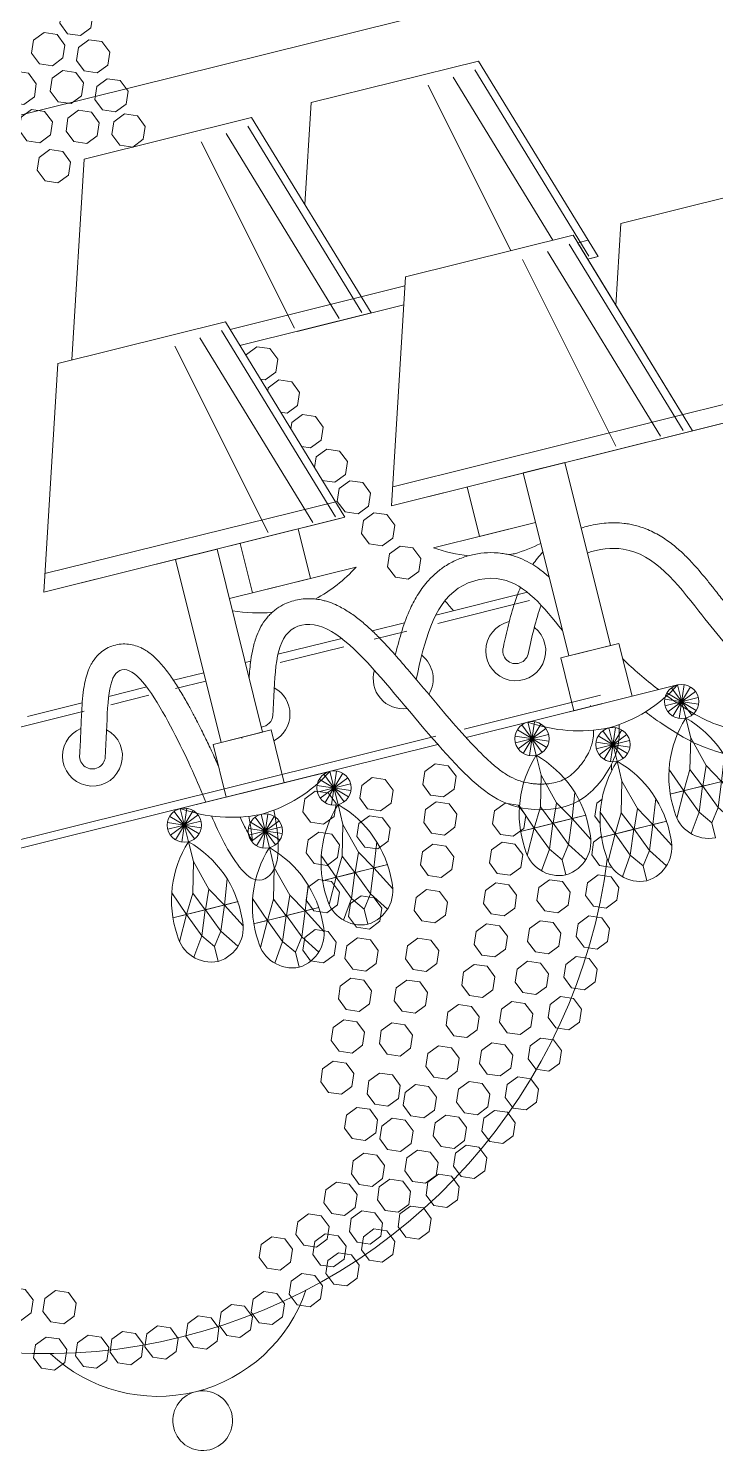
# Model space of a CAD drawing. Header units: inches. Extents: x 252212 to 296477, y 417293 to 492071.
# Drawn here: x 290078 to 290399, y 489473 to 490138 of the extents above; entities that cross this region are included whole.
import ezdxf

# ---------------------------------------------------------------- set-up
doc = ezdxf.new("R2010")
doc.units = ezdxf.units.IN
doc.header["$MEASUREMENT"] = 0
doc.layers.add('8', color=8, linetype='Continuous')
doc.layers.add('ELECTRICAL', color=10, linetype='Continuous')
doc.layers.add('Glass', color=4, linetype='Continuous', lineweight=0)
doc.layers.add('GRC', color=41, linetype='Continuous', lineweight=0)

# ---------------------------------------------------------------- blocks, each defined once
blk = doc.blocks.new('crystal ch 21')
at = {"layer": 'Glass', "color": 193, "lineweight": 0}
for p, q in [((38853.12, 39527.94), (38822.75, 39624.53)), ((38864.1, 39528.02), (38833.46, 39625.44)), ((38958.85, 39539.23), (38932.02, 39624.53)), ((38973.37, 39528.02), (38942.73, 39625.44)), ((38831.76, 39528.54), (38810.54, 39623.63)), ((38938.65, 39539.23), (38919.82, 39623.63)), ((38796.77, 39438.82), (38775.56, 39533.91)), ((38818.14, 39438.22), (38787.76, 39534.8)), ((38829.11, 39438.3), (38798.47, 39535.71)), ((38886.62, 39535.22), (38802.45, 39535.16)), ((38964.15, 39438.82), (38942.93, 39533.91)), ((38985.51, 39438.22), (38955.14, 39534.8)), ((38996.49, 39438.3), (38965.85, 39535.71)), ((39000.69, 39437.03), (38969.72, 39535.49)), ((38974.89, 39535.29), (38969.79, 39535.28)), ((38831.63, 39445.09), (38691, 39445.43)), ((39154.11, 39445.68), (38858.38, 39445.43)), ((38718.37, 39312.41), (38733.16, 39318.53)), ((38733.16, 39312.41), (38718.37, 39318.53)), ((38733.16, 39318.53), (38718.37, 39312.41)), ((38718.37, 39318.53), (38733.16, 39312.41)), ((38720.11, 39309.81), (38731.42, 39321.13)), ((38731.42, 39309.81), (38720.11, 39321.13)), ((38731.42, 39321.13), (38720.11, 39309.81)), ((38720.11, 39321.13), (38731.42, 39309.81)), ((38722.7, 39308.08), (38728.83, 39322.86)), ((38728.83, 39308.08), (38722.7, 39322.86)), ((38728.83, 39322.86), (38722.7, 39308.08)), ((38722.7, 39322.86), (38728.83, 39308.08)), ((38725.77, 39307.47), (38725.77, 39323.47)), ((38725.77, 39323.47), (38725.77, 39307.47)), ((38790.37, 39312.41), (38805.16, 39318.53)), ((38805.16, 39312.41), (38790.37, 39318.53)), ((38805.16, 39318.53), (38790.37, 39312.41)), ((38790.37, 39318.53), (38805.16, 39312.41)), ((38792.11, 39309.81), (38803.42, 39321.13)), ((38803.42, 39309.81), (38792.11, 39321.13)), ((38803.42, 39321.13), (38792.11, 39309.81)), ((38792.11, 39321.13), (38803.42, 39309.81)), ((38794.7, 39308.08), (38800.83, 39322.86)), ((38800.83, 39308.08), (38794.7, 39322.86)), ((38800.83, 39322.86), (38794.7, 39308.08)), ((38794.7, 39322.86), (38800.83, 39308.08)), ((38797.77, 39307.47), (38797.77, 39323.47)), ((38797.77, 39323.47), (38797.77, 39307.47)), ((38885.75, 39312.41), (38900.53, 39318.53)), ((38900.53, 39312.41), (38885.75, 39318.53)), ((38900.53, 39318.53), (38885.75, 39312.41)), ((38885.75, 39318.53), (38900.53, 39312.41)), ((38887.49, 39309.81), (38898.8, 39321.13)), ((38898.8, 39309.81), (38887.49, 39321.13)), ((38898.8, 39321.13), (38887.49, 39309.81)), ((38887.49, 39321.13), (38898.8, 39309.81)), ((38890.08, 39308.08), (38896.2, 39322.86)), ((38896.2, 39308.08), (38890.08, 39322.86)), ((38896.2, 39322.86), (38890.08, 39308.08)), ((38890.08, 39322.86), (38896.2, 39308.08)), ((38893.14, 39307.47), (38893.14, 39323.47)), ((38893.14, 39323.47), (38893.14, 39307.47)), ((38957.75, 39312.41), (38972.53, 39318.53)), ((38972.53, 39312.41), (38957.75, 39318.53)), ((38972.53, 39318.53), (38957.75, 39312.41)), ((38957.75, 39318.53), (38972.53, 39312.41)), ((38959.49, 39309.81), (38970.8, 39321.13)), ((38970.8, 39309.81), (38959.49, 39321.13)), ((38970.8, 39321.13), (38959.49, 39309.81)), ((38959.49, 39321.13), (38970.8, 39309.81)), ((38962.08, 39308.08), (38968.2, 39322.86)), ((38968.2, 39308.08), (38962.08, 39322.86)), ((38968.2, 39322.86), (38962.08, 39308.08)), ((38962.08, 39322.86), (38968.2, 39308.08)), ((38965.14, 39307.47), (38965.14, 39323.47)), ((38965.14, 39323.47), (38965.14, 39307.47)), ((38717.77, 39315.47), (38733.77, 39315.47)), ((38733.77, 39315.47), (38717.77, 39315.47)), ((38789.77, 39315.47), (38805.77, 39315.47)), ((38805.77, 39315.47), (38789.77, 39315.47)), ((38885.14, 39315.47), (38901.14, 39315.47)), ((38901.14, 39315.47), (38885.14, 39315.47)), ((38957.14, 39315.47), (38973.14, 39315.47)), ((38973.14, 39315.47), (38957.14, 39315.47)), ((38754.37, 39300.63), (38769.16, 39306.75)), ((38769.16, 39300.63), (38754.37, 39306.75)), ((38769.16, 39306.75), (38754.37, 39300.63)), ((38754.37, 39306.75), (38769.16, 39300.63)), ((38756.11, 39298.04), (38767.42, 39309.35)), ((38767.42, 39298.04), (38756.11, 39309.35)), ((38767.42, 39309.35), (38756.11, 39298.04)), ((38756.11, 39309.35), (38767.42, 39298.04)), ((38758.7, 39296.3), (38764.83, 39311.08)), ((38764.83, 39296.3), (38758.7, 39311.08)), ((38764.83, 39311.08), (38758.7, 39296.3)), ((38758.7, 39311.08), (38764.83, 39296.3)), ((38761.77, 39295.69), (38761.77, 39311.69)), ((38761.77, 39311.69), (38761.77, 39295.69)), ((38921.75, 39300.63), (38936.53, 39306.75)), ((38936.53, 39300.63), (38921.75, 39306.75)), ((38936.53, 39306.75), (38921.75, 39300.63)), ((38921.75, 39306.75), (38936.53, 39300.63)), ((38923.49, 39298.04), (38934.8, 39309.35)), ((38934.8, 39298.04), (38923.49, 39309.35)), ((38934.8, 39309.35), (38923.49, 39298.04)), ((38923.49, 39309.35), (38934.8, 39298.04)), ((38926.08, 39296.3), (38932.2, 39311.08)), ((38932.2, 39296.3), (38926.08, 39311.08)), ((38932.2, 39311.08), (38926.08, 39296.3)), ((38926.08, 39311.08), (38932.2, 39296.3)), ((38929.14, 39295.69), (38929.14, 39311.69)), ((38929.14, 39311.69), (38929.14, 39295.69)), ((38753.77, 39303.69), (38769.77, 39303.69)), ((38769.77, 39303.69), (38753.77, 39303.69)), ((38921.14, 39303.69), (38937.14, 39303.69)), ((38937.14, 39303.69), (38921.14, 39303.69)), ((38710.03, 39274.7), (38726.77, 39274.7)), ((38741.5, 39274.7), (38724.76, 39274.7)), ((38782.03, 39274.7), (38798.77, 39274.7)), ((38813.5, 39274.7), (38796.76, 39274.7)), ((38877.4, 39274.7), (38894.15, 39274.7)), ((38908.88, 39274.7), (38892.14, 39274.7)), ((38949.4, 39274.7), (38966.15, 39274.7)), ((38980.88, 39274.7), (38964.14, 39274.7)), ((38746.03, 39262.92), (38762.77, 39262.92)), ((38777.5, 39262.92), (38760.76, 39262.92)), ((38913.4, 39262.92), (38930.15, 39262.92)), ((38944.88, 39262.92), (38928.14, 39262.92))]:
    blk.add_line(p, q, dxfattribs=at)
for points in [[(38767.78, 39701.38), (38762.12, 39699.03), (38759.78, 39693.38), (38762.12, 39687.72), (38767.78, 39685.38), (38773.43, 39687.72), (38775.78, 39693.38), (38773.43, 39699.03)], [(38751.67, 39690.87), (38746.01, 39688.53), (38743.67, 39682.87), (38746.01, 39677.21), (38751.67, 39674.87), (38757.32, 39677.21), (38759.67, 39682.87), (38757.32, 39688.53)], [(38771.19, 39682.57), (38765.54, 39680.23), (38763.19, 39674.57), (38765.54, 39668.91), (38771.19, 39666.57), (38776.85, 39668.91), (38779.19, 39674.57), (38776.85, 39680.23)], [(38734.35, 39676.53), (38728.7, 39674.18), (38726.35, 39668.53), (38728.7, 39662.87), (38734.35, 39660.53), (38740.01, 39662.87), (38742.35, 39668.53), (38740.01, 39674.18)], [(38755.83, 39671.59), (38750.17, 39669.24), (38747.83, 39663.59), (38750.17, 39657.93), (38755.83, 39655.59), (38761.49, 39657.93), (38763.83, 39663.59), (38761.49, 39669.24)], [(38775.07, 39662.81), (38769.41, 39660.47), (38767.07, 39654.81), (38769.41, 39649.15), (38775.07, 39646.81), (38780.73, 39649.15), (38783.07, 39654.81), (38780.73, 39660.47)], [(38737.3, 39657.38), (38731.64, 39655.04), (38729.3, 39649.38), (38731.64, 39643.73), (38737.3, 39641.38), (38742.96, 39643.73), (38745.3, 39649.38), (38742.96, 39655.04)], [(38758.48, 39651.73), (38752.82, 39649.39), (38750.48, 39643.73), (38752.82, 39638.08), (38758.48, 39635.73), (38764.14, 39638.08), (38766.48, 39643.73), (38764.14, 39649.39)], [(38778.9, 39644.91), (38773.24, 39642.56), (38770.9, 39636.91), (38773.24, 39631.25), (38778.9, 39628.91), (38784.55, 39631.25), (38786.9, 39636.91), (38784.55, 39642.56)], [(38740.99, 39637.14), (38735.33, 39634.79), (38732.99, 39629.14), (38735.33, 39623.48), (38740.99, 39621.14), (38746.64, 39623.48), (38748.99, 39629.14), (38746.64, 39634.79)], [(38839.63, 39453.09), (38833.98, 39450.74), (38831.63, 39445.09), (38833.98, 39439.43), (38839.63, 39437.09), (38845.29, 39439.43), (38847.63, 39445.09), (38845.29, 39450.74)], [(38751.77, 39437.03), (38771.77, 39437.03), (38771.77, 39348.88), (38751.77, 39348.88)], [(38846.98, 39435.85), (38841.32, 39433.51), (38838.98, 39427.85), (38841.32, 39422.2), (38846.98, 39419.85), (38852.64, 39422.2), (38854.98, 39427.85), (38852.64, 39433.51)], [(38919.14, 39437.03), (38939.14, 39437.03), (38939.14, 39348.88), (38919.14, 39348.88)], [(38855.05, 39417.78), (38849.39, 39415.44), (38847.05, 39409.78), (38849.39, 39404.12), (38855.05, 39401.78), (38860.7, 39404.12), (38863.05, 39409.78), (38860.7, 39415.44)], [(38747.87, 39348.88), (38775.88, 39348.88), (38775.88, 39323.47), (38747.87, 39323.47)], [(38915.25, 39348.88), (38943.26, 39348.88), (38943.26, 39323.47), (38915.25, 39323.47)], [(38788.96, 39316.19), (38783.3, 39313.85), (38780.96, 39308.19), (38783.3, 39302.53), (38788.96, 39300.19), (38794.62, 39302.53), (38796.96, 39308.19), (38794.62, 39313.85)], [(38816.32, 39315.86), (38810.67, 39313.51), (38808.32, 39307.86), (38810.67, 39302.2), (38816.32, 39299.86), (38821.98, 39302.2), (38824.32, 39307.86), (38821.98, 39313.51)], [(38846.45, 39315.02), (38840.79, 39312.68), (38838.45, 39307.02), (38840.79, 39301.36), (38846.45, 39299.02), (38852.11, 39301.36), (38854.45, 39307.02), (38852.11, 39312.68)], [(38810.75, 39298.86), (38805.09, 39296.52), (38802.75, 39290.86), (38805.09, 39285.2), (38810.75, 39282.86), (38816.4, 39285.2), (38818.75, 39290.86), (38816.4, 39296.52)], [(38785.92, 39297.11), (38780.27, 39294.77), (38777.92, 39289.11), (38780.27, 39283.46), (38785.92, 39281.11), (38791.58, 39283.46), (38793.92, 39289.11), (38791.58, 39294.77)], [(38842.55, 39297.66), (38836.89, 39295.31), (38834.55, 39289.66), (38836.89, 39284), (38842.55, 39281.66), (38848.21, 39284), (38850.55, 39289.66), (38848.21, 39295.31)], [(38873.64, 39289.31), (38867.98, 39286.96), (38865.64, 39281.31), (38867.98, 39275.65), (38873.64, 39273.31), (38879.3, 39275.65), (38881.64, 39281.31), (38879.3, 39286.96)], [(38836.3, 39278.8), (38830.64, 39276.46), (38828.3, 39270.8), (38830.64, 39265.15), (38836.3, 39262.8), (38841.96, 39265.15), (38844.3, 39270.8), (38841.96, 39276.46)], [(38780.5, 39275.65), (38774.84, 39273.31), (38772.5, 39267.65), (38774.84, 39262), (38780.5, 39259.65), (38786.16, 39262), (38788.5, 39267.65), (38786.16, 39273.31)], [(38867.86, 39271.97), (38862.2, 39269.63), (38859.86, 39263.97), (38862.2, 39258.31), (38867.86, 39255.97), (38873.51, 39258.31), (38875.86, 39263.97), (38873.51, 39269.63)], [(38797.91, 39263.47), (38792.26, 39261.12), (38789.91, 39255.47), (38792.26, 39249.81), (38797.91, 39247.47), (38803.57, 39249.81), (38805.91, 39255.47), (38803.57, 39261.12)], [(38828.32, 39258.88), (38822.67, 39256.54), (38820.32, 39250.88), (38822.67, 39245.23), (38828.32, 39242.88), (38833.98, 39245.23), (38836.32, 39250.88), (38833.98, 39256.54)], [(38773.34, 39253.33), (38767.68, 39250.98), (38765.34, 39245.33), (38767.68, 39239.67), (38773.34, 39237.33), (38779, 39239.67), (38781.34, 39245.33), (38779, 39250.98)], [(38860.5, 39254.22), (38854.85, 39251.87), (38852.5, 39246.22), (38854.85, 39240.56), (38860.5, 39238.22), (38866.16, 39240.56), (38868.5, 39246.22), (38866.16, 39251.87)], [(38885.1, 39249.57), (38879.44, 39247.22), (38877.1, 39241.57), (38879.44, 39235.91), (38885.1, 39233.57), (38890.75, 39235.91), (38893.1, 39241.57), (38890.75, 39247.22)], [(38907.69, 39246.25), (38902.04, 39243.9), (38899.69, 39238.25), (38902.04, 39232.59), (38907.69, 39230.25), (38913.35, 39232.59), (38915.69, 39238.25), (38913.35, 39243.9)], [(38791.5, 39244.8), (38785.84, 39242.45), (38783.5, 39236.8), (38785.84, 39231.14), (38791.5, 39228.8), (38797.16, 39231.14), (38799.5, 39236.8), (38797.16, 39242.45)], [(38818.9, 39237.88), (38813.24, 39235.53), (38810.9, 39229.88), (38813.24, 39224.22), (38818.9, 39221.88), (38824.55, 39224.22), (38826.9, 39229.88), (38824.55, 39235.53)], [(38851.66, 39236.65), (38846, 39234.3), (38843.66, 39228.65), (38846, 39222.99), (38851.66, 39220.65), (38857.32, 39222.99), (38859.66, 39228.65), (38857.32, 39234.3)], [(38783.97, 39227.24), (38778.31, 39224.9), (38775.97, 39219.24), (38778.31, 39213.58), (38783.97, 39211.24), (38789.62, 39213.58), (38791.97, 39219.24), (38789.62, 39224.9)], [(38876.25, 39232), (38870.6, 39229.66), (38868.25, 39224), (38870.6, 39218.34), (38876.25, 39216), (38881.91, 39218.34), (38884.25, 39224), (38881.91, 39229.66)], [(38898.85, 39228.68), (38893.2, 39226.33), (38890.85, 39220.68), (38893.2, 39215.02), (38898.85, 39212.68), (38904.51, 39215.02), (38906.85, 39220.68), (38904.51, 39226.33)], [(38809.11, 39220.13), (38803.45, 39217.78), (38801.11, 39212.13), (38803.45, 39206.47), (38809.11, 39204.13), (38814.77, 39206.47), (38817.11, 39212.13), (38814.77, 39217.78)], [(38841.44, 39219.63), (38835.78, 39217.28), (38833.44, 39211.63), (38835.78, 39205.97), (38841.44, 39203.63), (38847.1, 39205.97), (38849.44, 39211.63), (38847.1, 39217.28)], [(38866.03, 39214.98), (38860.38, 39212.63), (38858.03, 39206.98), (38860.38, 39201.32), (38866.03, 39198.98), (38871.69, 39201.32), (38874.03, 39206.98), (38871.69, 39212.63)], [(38776.07, 39209.19), (38770.42, 39206.84), (38768.07, 39201.19), (38770.42, 39195.53), (38776.07, 39193.19), (38781.73, 39195.53), (38784.07, 39201.19), (38781.73, 39206.84)], [(38888.63, 39211.66), (38882.97, 39209.31), (38880.63, 39203.66), (38882.97, 39198), (38888.63, 39195.66), (38894.29, 39198), (38896.63, 39203.66), (38894.29, 39209.31)], [(38797.51, 39202.38), (38791.85, 39200.04), (38789.51, 39194.38), (38791.85, 39188.72), (38797.51, 39186.38), (38803.17, 39188.72), (38805.51, 39194.38), (38803.17, 39200.04)], [(38829.81, 39203.21), (38824.15, 39200.86), (38821.81, 39195.21), (38824.15, 39189.55), (38829.81, 39187.21), (38835.46, 39189.55), (38837.81, 39195.21), (38835.46, 39200.86)], [(38854.4, 39198.56), (38848.74, 39196.21), (38846.4, 39190.56), (38848.74, 39184.9), (38854.4, 39182.56), (38860.06, 39184.9), (38862.4, 39190.56), (38860.06, 39196.21)], [(38877, 39195.24), (38871.34, 39192.89), (38869, 39187.24), (38871.34, 39181.58), (38877, 39179.24), (38882.66, 39181.58), (38885, 39187.24), (38882.66, 39192.89)], [(38766.6, 39191.66), (38760.94, 39189.32), (38758.6, 39183.66), (38760.94, 39178), (38766.6, 39175.66), (38772.26, 39178), (38774.6, 39183.66), (38772.26, 39189.32)], [(38816.05, 39186.7), (38810.39, 39184.36), (38808.05, 39178.7), (38810.39, 39173.05), (38816.05, 39170.7), (38821.71, 39173.05), (38824.05, 39178.7), (38821.71, 39184.36)], [(38786.27, 39181.01), (38780.61, 39178.67), (38778.27, 39173.01), (38780.61, 39167.35), (38786.27, 39165.01), (38791.93, 39167.35), (38794.27, 39173.01), (38791.93, 39178.67)], [(38840.64, 39182.05), (38834.99, 39179.71), (38832.64, 39174.05), (38834.99, 39168.4), (38840.64, 39166.05), (38846.3, 39168.4), (38848.64, 39174.05), (38846.3, 39179.71)], [(38863.24, 39178.73), (38857.58, 39176.39), (38855.24, 39170.73), (38857.58, 39165.08), (38863.24, 39162.73), (38868.9, 39165.08), (38871.24, 39170.73), (38868.9, 39176.39)], [(38772.13, 39167.97), (38766.47, 39165.63), (38764.13, 39159.97), (38766.47, 39154.32), (38772.13, 39151.97), (38777.79, 39154.32), (38780.13, 39159.97), (38777.79, 39165.63)], [(38801.34, 39171.69), (38795.68, 39169.34), (38793.34, 39163.69), (38795.68, 39158.03), (38801.34, 39155.69), (38806.99, 39158.03), (38809.34, 39163.69), (38806.99, 39169.34)], [(38825.93, 39167.04), (38820.27, 39164.7), (38817.93, 39159.04), (38820.27, 39153.38), (38825.93, 39151.04), (38831.59, 39153.38), (38833.93, 39159.04), (38831.59, 39164.7)], [(38786.94, 39159.07), (38781.29, 39156.72), (38778.94, 39151.07), (38781.29, 39145.41), (38786.94, 39143.07), (38792.6, 39145.41), (38794.94, 39151.07), (38792.6, 39156.72)], [(38848.53, 39163.72), (38842.87, 39161.38), (38840.53, 39155.72), (38842.87, 39150.06), (38848.53, 39147.72), (38854.19, 39150.06), (38856.53, 39155.72), (38854.19, 39161.38)], [(38811.54, 39154.42), (38805.88, 39152.08), (38803.54, 39146.42), (38805.88, 39140.76), (38811.54, 39138.42), (38817.19, 39140.76), (38819.54, 39146.42), (38817.19, 39152.08)], [(38770.11, 39146.44), (38764.46, 39144.09), (38762.11, 39138.44), (38764.46, 39132.78), (38770.11, 39130.44), (38775.77, 39132.78), (38778.11, 39138.44), (38775.77, 39144.09)], [(38834.14, 39151.1), (38828.48, 39148.76), (38826.14, 39143.1), (38828.48, 39137.44), (38834.14, 39135.1), (38839.79, 39137.44), (38842.14, 39143.1), (38839.79, 39148.76)], [(38794.71, 39141.79), (38789.05, 39139.45), (38786.71, 39133.79), (38789.05, 39128.13), (38794.71, 39125.79), (38800.36, 39128.13), (38802.71, 39133.79), (38800.36, 39139.45)], [(38754.39, 39136.38), (38748.73, 39134.04), (38746.39, 39128.38), (38748.73, 39122.72), (38754.39, 39120.38), (38760.04, 39122.72), (38762.39, 39128.38), (38760.04, 39134.04)], [(38817.31, 39138.47), (38811.65, 39136.12), (38809.31, 39130.47), (38811.65, 39124.81), (38817.31, 39122.47), (38822.96, 39124.81), (38825.31, 39130.47), (38822.96, 39136.12)], [(38778.98, 39131.73), (38773.32, 39129.39), (38770.98, 39123.73), (38773.32, 39118.07), (38778.98, 39115.73), (38784.64, 39118.07), (38786.98, 39123.73), (38784.64, 39129.39)], [(38801.58, 39128.41), (38795.92, 39126.07), (38793.58, 39120.41), (38795.92, 39114.75), (38801.58, 39112.41), (38807.24, 39114.75), (38809.58, 39120.41), (38807.24, 39126.07)], [(38595.61, 39125.14), (38601.26, 39122.79), (38603.61, 39117.14), (38601.26, 39111.48), (38595.61, 39109.14), (38589.95, 39111.48), (38587.61, 39117.14), (38589.95, 39122.79)], [(38738.11, 39125.14), (38732.45, 39122.79), (38730.11, 39117.14), (38732.45, 39111.48), (38738.11, 39109.14), (38743.76, 39111.48), (38746.11, 39117.14), (38743.76, 39122.79)], [(38762.7, 39120.49), (38757.04, 39118.14), (38754.7, 39112.49), (38757.04, 39106.83), (38762.7, 39104.49), (38768.36, 39106.83), (38770.7, 39112.49), (38768.36, 39118.14)], [(38614.78, 39118.86), (38620.44, 39116.52), (38622.78, 39110.86), (38620.44, 39105.2), (38614.78, 39102.86), (38609.13, 39105.2), (38606.78, 39110.86), (38609.13, 39116.52)], [(38718.93, 39118.86), (38713.27, 39116.52), (38710.93, 39110.86), (38713.27, 39105.2), (38718.93, 39102.86), (38724.59, 39105.2), (38726.93, 39110.86), (38724.59, 39116.52)], [(38743.52, 39114.21), (38737.87, 39111.87), (38735.52, 39106.21), (38737.87, 39100.56), (38743.52, 39098.21), (38749.18, 39100.56), (38751.52, 39106.21), (38749.18, 39111.87)], [(38785.3, 39117.17), (38779.64, 39114.82), (38777.3, 39109.17), (38779.64, 39103.51), (38785.3, 39101.17), (38790.96, 39103.51), (38793.3, 39109.17), (38790.96, 39114.82)], [(38766.12, 39110.89), (38760.47, 39108.55), (38758.12, 39102.89), (38760.47, 39097.24), (38766.12, 39094.89), (38771.78, 39097.24), (38774.12, 39102.89), (38771.78, 39108.55)], [(38747.34, 39104.11), (38741.69, 39101.77), (38739.34, 39096.11), (38741.69, 39090.45), (38747.34, 39088.11), (38753, 39090.45), (38755.34, 39096.11), (38753, 39101.77)], [(38605.33, 39098.83), (38610.98, 39096.49), (38613.33, 39090.83), (38610.98, 39085.17), (38605.33, 39082.83), (38599.67, 39085.17), (38597.33, 39090.83), (38599.67, 39096.49)], [(38624.58, 39094.98), (38630.24, 39092.64), (38632.58, 39086.98), (38630.24, 39081.32), (38624.58, 39078.98), (38618.92, 39081.32), (38616.58, 39086.98), (38618.92, 39092.64)], [(38640.6, 39092.74), (38646.25, 39090.4), (38648.6, 39084.74), (38646.25, 39079.08), (38640.6, 39076.74), (38634.94, 39079.08), (38632.6, 39084.74), (38634.94, 39090.4)], [(38693.12, 39092.74), (38687.46, 39090.4), (38685.12, 39084.74), (38687.46, 39079.08), (38693.12, 39076.74), (38698.77, 39079.08), (38701.12, 39084.74), (38698.77, 39090.4)], [(38709.13, 39094.98), (38703.48, 39092.64), (38701.13, 39086.98), (38703.48, 39081.32), (38709.13, 39078.98), (38714.79, 39081.32), (38717.13, 39086.98), (38714.79, 39092.64)], [(38728.39, 39098.83), (38722.73, 39096.49), (38720.39, 39090.83), (38722.73, 39085.17), (38728.39, 39082.83), (38734.04, 39085.17), (38736.39, 39090.83), (38734.04, 39096.49)], [(38657.04, 39091.3), (38662.69, 39088.96), (38665.04, 39083.3), (38662.69, 39077.65), (38657.04, 39075.3), (38651.38, 39077.65), (38649.04, 39083.3), (38651.38, 39088.96)], [(38676.68, 39091.3), (38671.02, 39088.96), (38668.68, 39083.3), (38671.02, 39077.65), (38676.68, 39075.3), (38682.33, 39077.65), (38684.68, 39083.3), (38682.33, 39088.96)]]:
    blk.add_lwpolyline(points, close=True, dxfattribs=at)
for points in [[(38727.28, 39539.23), (38755.49, 39628.95), (38836.16, 39628.95), (38868.3, 39526.76), (38805.09, 39526.76)], [(38972.47, 39526.76), (38977.57, 39526.76), (38945.43, 39628.95), (38945.43, 39628.95), (38864.77, 39628.95), (38850.46, 39583.47)], [(38690.22, 39437.03), (38833.31, 39437.03), (38801.17, 39539.23), (38801.17, 39539.23), (38720.51, 39539.23), (38688.36, 39437.03), (38831.46, 39437.03)], [(38857.6, 39437.03), (39000.69, 39437.03), (38968.55, 39539.23), (38968.55, 39539.23), (38887.88, 39539.23), (38855.74, 39437.03), (38998.83, 39437.03)], [(38961.35, 39437.03), (39104.44, 39437.03), (39072.3, 39539.23), (39072.3, 39539.23), (38991.63, 39539.23), (38980.09, 39502.53)], [(38832.63, 39526.76), (38883.96, 39526.76)], [(38834.48, 39526.76), (38883.96, 39526.76)], [(38972.47, 39526.76), (38975.72, 39526.76)], [(38810.61, 39509.21), (38812.69, 39508.35), (38818.35, 39510.7), (38820.69, 39516.35), (38818.35, 39522.01), (38812.69, 39524.35), (38807.03, 39522.01), (38806.78, 39521.4)], [(38816.04, 39491.96), (38818.82, 39490.81), (38824.48, 39493.15), (38826.82, 39498.81), (38824.48, 39504.47), (38818.82, 39506.81), (38813.16, 39504.47), (38812.56, 39503.01)], [(38821.68, 39474.01), (38825.61, 39472.39), (38831.27, 39474.73), (38833.61, 39480.39), (38831.27, 39486.04), (38825.61, 39488.39), (38819.95, 39486.04), (38818.78, 39483.23)], [(38827.08, 39456.37), (38832.73, 39454.02), (38838.39, 39456.37), (38840.73, 39462.02), (38838.39, 39467.68), (38832.73, 39470.02), (38827.08, 39467.68), (38825.14, 39463.01)], [(38810.87, 39437.03), (38810.87, 39413.19), (38782.86, 39413.19), (38782.86, 39437.03)], [(38919.14, 39413.19), (38892.13, 39413.19), (38892.13, 39437.03)], [(38959.49, 39437.03), (39102.58, 39437.03)], [(38870.03, 39413.19), (38919.14, 39413.19)], [(38666.86, 39378.42), (38640.45, 39378.42)], [(38666.86, 39382.42), (38693.27, 39382.42)], [(38666.86, 39378.42), (38693.27, 39378.42)], [(38705.99, 39382.42), (38724.3, 39382.42)], [(38705.99, 39378.42), (38724.3, 39378.42)], [(38737.17, 39382.42), (38751.77, 39382.42)], [(38737.17, 39378.42), (38751.77, 39378.42)], [(38771.77, 39382.42), (38774.39, 39382.42)], [(38787.48, 39382.42), (38818.19, 39382.42)], [(38787.48, 39378.42), (38818.19, 39378.42)], [(38832.85, 39382.42), (38848.45, 39382.42)], [(38832.85, 39378.42), (38848.45, 39378.42)], [(38863.45, 39382.42), (38907.58, 39382.42)], [(38863.45, 39378.42), (38907.58, 39378.42)], [(38483.92, 39327.47), (38666.86, 39327.47)], [(38849.79, 39327.47), (38666.86, 39327.47)], [(38929.14, 39327.47), (38863.37, 39327.47)], [(38483.92, 39323.47), (38666.86, 39323.47)], [(38849.79, 39323.47), (38666.86, 39323.47)], [(38929.14, 39323.47), (38863.37, 39323.47)], [(38725.77, 39249.85), (38725.77, 39257.07), (38721.18, 39263.33), (38716.65, 39274.7), (38712.41, 39286.24), (38716.65, 39274.7), (38721.87, 39283.63), (38725.77, 39297.92), (38725.77, 39307.47), (38725.77, 39297.92), (38721.87, 39283.63), (38725.67, 39274.7), (38721.18, 39263.33), (38715.14, 39254.48), (38721.18, 39263.33), (38716.65, 39274.7), (38710.46, 39263.1), (38716.65, 39274.7), (38710.03, 39274.7), (38725.67, 39274.7)], [(38725.77, 39249.85), (38725.77, 39257.07), (38730.35, 39263.33), (38734.88, 39274.7), (38739.12, 39286.24), (38734.88, 39274.7), (38729.66, 39283.63), (38725.77, 39297.92), (38725.77, 39307.47), (38725.77, 39297.92), (38729.66, 39283.63), (38725.86, 39274.7), (38730.35, 39263.33), (38736.39, 39254.48), (38730.35, 39263.33), (38734.88, 39274.7), (38741.08, 39263.1), (38734.88, 39274.7), (38741.5, 39274.7), (38725.86, 39274.7)], [(38797.77, 39249.85), (38797.77, 39257.07), (38793.18, 39263.33), (38788.65, 39274.7), (38784.41, 39286.24), (38788.65, 39274.7), (38793.87, 39283.63), (38797.77, 39297.92), (38797.77, 39307.47), (38797.77, 39297.92), (38793.87, 39283.63), (38797.67, 39274.7), (38793.18, 39263.33), (38787.14, 39254.48), (38793.18, 39263.33), (38788.65, 39274.7), (38782.46, 39263.1), (38788.65, 39274.7), (38782.03, 39274.7), (38797.67, 39274.7)], [(38797.77, 39249.85), (38797.77, 39257.07), (38802.35, 39263.33), (38806.88, 39274.7), (38811.12, 39286.24), (38806.88, 39274.7), (38801.66, 39283.63), (38797.77, 39297.92), (38797.77, 39307.47), (38797.77, 39297.92), (38801.66, 39283.63), (38797.86, 39274.7), (38802.35, 39263.33), (38808.39, 39254.48), (38802.35, 39263.33), (38806.88, 39274.7), (38813.08, 39263.1), (38806.88, 39274.7), (38813.5, 39274.7), (38797.86, 39274.7)], [(38893.14, 39249.85), (38893.14, 39257.07), (38888.55, 39263.33), (38884.03, 39274.7), (38879.78, 39286.24), (38884.03, 39274.7), (38889.25, 39283.63), (38893.14, 39297.92), (38893.14, 39307.47), (38893.14, 39297.92), (38889.25, 39283.63), (38893.05, 39274.7), (38888.55, 39263.33), (38882.52, 39254.48), (38888.55, 39263.33), (38884.03, 39274.7), (38877.83, 39263.1), (38884.03, 39274.7), (38877.4, 39274.7), (38893.05, 39274.7)], [(38893.14, 39249.85), (38893.14, 39257.07), (38897.73, 39263.33), (38902.26, 39274.7), (38906.5, 39286.24), (38902.26, 39274.7), (38897.03, 39283.63), (38893.14, 39297.92), (38893.14, 39307.47), (38893.14, 39297.92), (38897.03, 39283.63), (38893.24, 39274.7), (38897.73, 39263.33), (38903.77, 39254.48), (38897.73, 39263.33), (38902.26, 39274.7), (38908.45, 39263.1), (38902.26, 39274.7), (38908.88, 39274.7), (38893.24, 39274.7)], [(38965.14, 39249.85), (38965.14, 39257.07), (38960.55, 39263.33), (38956.03, 39274.7), (38951.78, 39286.24), (38956.03, 39274.7), (38961.25, 39283.63), (38965.14, 39297.92), (38965.14, 39307.47), (38965.14, 39297.92), (38961.25, 39283.63), (38965.05, 39274.7), (38960.55, 39263.33), (38954.52, 39254.48), (38960.55, 39263.33), (38956.03, 39274.7), (38949.83, 39263.1), (38956.03, 39274.7), (38949.4, 39274.7), (38965.05, 39274.7)], [(38965.14, 39249.85), (38965.14, 39257.07), (38969.73, 39263.33), (38974.26, 39274.7), (38978.5, 39286.24), (38974.26, 39274.7), (38969.03, 39283.63), (38965.14, 39297.92), (38965.14, 39307.47), (38965.14, 39297.92), (38969.03, 39283.63), (38965.24, 39274.7), (38969.73, 39263.33), (38975.77, 39254.48), (38969.73, 39263.33), (38974.26, 39274.7), (38980.45, 39263.1), (38974.26, 39274.7), (38980.88, 39274.7), (38965.24, 39274.7)], [(38761.77, 39238.08), (38761.77, 39245.3), (38757.18, 39251.56), (38752.65, 39262.92), (38748.41, 39274.47), (38752.65, 39262.92), (38757.87, 39271.85), (38761.77, 39286.14), (38761.77, 39295.69), (38761.77, 39286.14), (38757.87, 39271.85), (38761.67, 39262.92), (38757.18, 39251.56), (38751.14, 39242.7), (38757.18, 39251.56), (38752.65, 39262.92), (38746.46, 39251.32), (38752.65, 39262.92), (38746.03, 39262.92), (38761.67, 39262.92)], [(38761.77, 39238.08), (38761.77, 39245.3), (38766.35, 39251.56), (38770.88, 39262.92), (38775.12, 39274.47), (38770.88, 39262.92), (38765.66, 39271.85), (38761.77, 39286.14), (38761.77, 39295.69), (38761.77, 39286.14), (38765.66, 39271.85), (38761.86, 39262.92), (38766.35, 39251.56), (38772.39, 39242.7), (38766.35, 39251.56), (38770.88, 39262.92), (38777.08, 39251.32), (38770.88, 39262.92), (38777.5, 39262.92), (38761.86, 39262.92)], [(38929.14, 39238.08), (38929.14, 39245.3), (38924.55, 39251.56), (38920.03, 39262.92), (38915.78, 39274.47), (38920.03, 39262.92), (38925.25, 39271.85), (38929.14, 39286.14), (38929.14, 39295.69), (38929.14, 39286.14), (38925.25, 39271.85), (38929.05, 39262.92), (38924.55, 39251.56), (38918.52, 39242.7), (38924.55, 39251.56), (38920.03, 39262.92), (38913.83, 39251.32), (38920.03, 39262.92), (38913.4, 39262.92), (38929.05, 39262.92)], [(38929.14, 39238.08), (38929.14, 39245.3), (38933.73, 39251.56), (38938.26, 39262.92), (38942.5, 39274.47), (38938.26, 39262.92), (38933.03, 39271.85), (38929.14, 39286.14), (38929.14, 39295.69), (38929.14, 39286.14), (38933.03, 39271.85), (38929.24, 39262.92), (38933.73, 39251.56), (38939.77, 39242.7), (38933.73, 39251.56), (38938.26, 39262.92), (38944.45, 39251.32), (38938.26, 39262.92), (38944.88, 39262.92), (38929.24, 39262.92)], [(38918.06, 39280.19), (38915.18, 39278.99), (38912.83, 39273.34), (38914.47, 39269.39)], [(38913.56, 39263.39), (38909.39, 39261.66), (38907.05, 39256), (38909.39, 39250.35), (38914.82, 39248.1)]]:
    blk.add_lwpolyline(points, dxfattribs=at)
for points in [[(38771.77, 39413.19), (38832.75, 39413.19, -0.090772), (38810.61, 39403.3, -0.090772)], [(38885.11, 39405.63, -0.058633), (38870.03, 39413.19)], [(38789.66, 39402.13, -0.064728), (38771.77, 39407.25)], [(38919.14, 39403.12, -0.049223), (38906.03, 39401.41, -0.009049), (38903.42, 39401.59, -0.009049)], [(38871.94, 39382.42, -0.00134), (38869.22, 39387.91, -0.00134)], [(38725.77, 39323.47), (38797.77, 39323.47, -0.143523), (38761.77, 39311.69, -0.119734)], [(38761.77, 39311.69, -0.133521), (38725.77, 39323.47)], [(38893.14, 39323.47), (38965.14, 39323.47, -0.143523), (38929.14, 39311.69, -0.133521), (38893.14, 39323.47, 0.755489)]]:
    blk.add_lwpolyline(points, format="xyb", dxfattribs=at)
for centre in [(38725.77, 39315.47), (38797.77, 39315.47), (38893.14, 39315.47), (38965.14, 39315.47), (38761.77, 39303.69), (38929.14, 39303.69)]:
    blk.add_circle(centre, 8, dxfattribs=at)
for centre, radius, start, end in [((38691.9, 39357.16), 14, 98.59598, 47.83886), ((38772.59, 39357.25), 14, 283.59121, 47.83886), ((38841.5, 39357.16), 14, 314.71384, 37.85728), ((38895.69, 39357.16), 14, 88.56042, 37.78815), ((38691.9, 39357.16), 6, 162.13965, 342.13967), ((38841.5, 39357.16), 14, 149.47545, 263.55766), ((38895.65, 39357.2), 6.02, 148.90652, 338.16921), ((38772.59, 39357.25), 6, 262.11663, 342.13967), ((38772.59, 39357.25), 14, 216.71689, 219.36987), ((38760.99, 39270.57), 51.02, 133.67185, 184.61894), ((38690.54, 39270.57), 51.02, 355.38106, 46.32815), ((38832.99, 39270.57), 51.02, 133.67185, 184.61894), ((38762.54, 39270.57), 51.02, 355.38106, 46.32815), ((38928.37, 39270.57), 51.02, 133.67185, 184.61894), ((38857.91, 39270.57), 51.02, 355.38106, 46.32815), ((39000.37, 39270.57), 51.02, 133.67185, 184.61894), ((38929.91, 39270.57), 51.02, 355.38106, 46.32815), ((38796.99, 39258.79), 51.02, 133.67185, 184.61894), ((38726.54, 39258.79), 51.02, 355.38106, 46.32815), ((38964.37, 39258.79), 51.02, 133.67185, 184.61894), ((38666.86, 39348.43), 264.85, 347.69015, 348.33746), ((38893.91, 39258.79), 51.02, 355.38106, 46.32815), ((38726.6, 39266.29), 16.46, 179.40321, 267.09837), ((38724.93, 39266.29), 16.46, 272.90163, 0.59679), ((38798.6, 39266.29), 16.46, 179.40321, 267.09837), ((38796.93, 39266.29), 16.46, 272.90163, 0.59679), ((38893.98, 39266.29), 16.46, 179.40321, 267.09837), ((38892.31, 39266.29), 16.46, 272.90163, 0.59679), ((38965.98, 39266.29), 16.46, 179.40321, 267.09837), ((38666.86, 39348.43), 264.85, 201.27032, 270), ((38666.86, 39348.43), 264.85, 270, 338.72968), ((38762.6, 39254.51), 16.46, 179.40321, 267.09837), ((38760.93, 39254.51), 16.46, 272.90163, 0.59679), ((38929.98, 39254.51), 16.46, 179.40321, 267.09837), ((38928.31, 39254.51), 16.46, 272.90163, 0.59679), ((38666.86, 39130.27), 73.08, 212.65687, 270), ((38666.86, 39130.27), 73.08, 270, 327.34313), ((38666.86, 39043.23), 13.96, 90, 270), ((38666.86, 39043.23), 13.96, 270, 90)]:
    blk.add_arc(centre, radius, start, end, dxfattribs=at)
for points, knots in [([(38686.08, 39358.66), (38687.18, 39362.04), (38688.19, 39365.45), (38690.14, 39372.12), (38691.07, 39375.39), (38692.63, 39380.5), (38693.25, 39382.42), (38694.55, 39386.15), (38695.23, 39387.96), (38696.53, 39390.92), (38697.09, 39392.1), (38698.36, 39394.43), (38699.07, 39395.6), (38700.38, 39397.4), (38700.89, 39398.04), (38701.81, 39399.07), (38702.19, 39399.46), (38703.71, 39400.92), (38705.01, 39401.92), (38707.46, 39403.3), (38708.49, 39403.76), (38710.69, 39404.49), (38711.85, 39404.75), (38714.24, 39405.01), (38715.46, 39405.01), (38717.85, 39404.76), (38719.02, 39404.5), (38721.23, 39403.78), (38722.27, 39403.32), (38724.2, 39402.25), (38725.08, 39401.65), (38726.42, 39400.6), (38726.91, 39400.17), (38727.78, 39399.34), (38728.16, 39398.95), (38728.87, 39398.16), (38729.21, 39397.77), (38730.29, 39396.42), (38730.96, 39395.46), (38732.18, 39393.52), (38732.74, 39392.54), (38733.79, 39390.54), (38734.28, 39389.53), (38735.63, 39386.51), (38736.44, 39384.47), (38737.94, 39380.27), (38738.64, 39378.13), (38739.95, 39373.81), (38740.56, 39371.64), (38741.61, 39367.72), (38742.06, 39365.95), (38742.77, 39363.04), (38743.06, 39361.85), (38743.66, 39359.33), (38743.96, 39358), (38744.55, 39355.42), (38744.82, 39354.17), (38745.61, 39350.53), (38746.07, 39348.25), (38747.01, 39343.43), (38747.46, 39340.93), (38747.87, 39338.49)], [0, 0, 0, 0, 13.412984, 13.412984, 26.825967, 26.825967, 35.292611, 35.292611, 43.759255, 43.759255, 49.511693, 49.511693, 55.264131, 55.264131, 58.459349, 58.459349, 60.430874, 60.430874, 65.942261, 65.942261, 69.442008, 69.442008, 72.941756, 72.941756, 76.441503, 76.441503, 79.94125, 79.94125, 83.440997, 83.440997, 86.940744, 86.940744, 89.186138, 89.186138, 91.108236, 91.108236, 93.030334, 93.030334, 97.644227, 97.644227, 102.25812, 102.25812, 106.872013, 106.872013, 115.722652, 115.722652, 124.573291, 124.573291, 133.42393, 133.42393, 140.822408, 140.822408, 146.046976, 146.046976, 152.363525, 152.363525, 158.680074, 158.680074, 171.313172, 171.313172, 186.555048, 186.555048, 186.555048, 186.555048]), ([(38771.77, 39374.96), (38772.61, 39377.59), (38773.49, 39380.17), (38775.23, 39384.54), (38776.02, 39386.35), (38777.82, 39389.91), (38778.83, 39391.66), (38780.87, 39394.57), (38781.81, 39395.75), (38783.94, 39398.03), (38785.13, 39399.12), (38787.05, 39400.55), (38787.67, 39400.97), (38788.94, 39401.74), (38789.57, 39402.09), (38790.86, 39402.73), (38791.52, 39403.02), (38793.53, 39403.81), (38794.91, 39404.21), (38798.62, 39404.95), (38800.99, 39405.08), (38805.68, 39404.71), (38808.01, 39404.21), (38811.24, 39403.08), (38812.22, 39402.68), (38813.78, 39401.93), (38814.38, 39401.61), (38815.57, 39400.95), (38816.14, 39400.6), (38817.82, 39399.5), (38818.87, 39398.72), (38821.47, 39396.59), (38822.94, 39395.18), (38825.71, 39392.21), (38827.01, 39390.65), (38829.49, 39387.42), (38830.67, 39385.75), (38832.94, 39382.32), (38834.04, 39380.56), (38836.95, 39375.65), (38838.71, 39372.44), (38842.07, 39366.02), (38843.67, 39362.81), (38846.75, 39356.59), (38848.24, 39353.55), (38852.61, 39344.63), (38855.37, 39338.97), (38860.74, 39328.34), (38863.35, 39323.38), (38866.93, 39317.09), (38867.91, 39315.42), (38869.87, 39312.21), (38870.83, 39310.7), (38872.98, 39307.53), (38874.16, 39305.94), (38876.55, 39303.07), (38877.75, 39301.8), (38880.25, 39299.54), (38881.54, 39298.54), (38884.35, 39296.77), (38885.87, 39295.99), (38888.21, 39295.06), (38888.85, 39294.82), (38890.19, 39294.39), (38890.89, 39294.18), (38892, 39293.9), (38892.38, 39293.8), (38893.14, 39293.63), (38893.52, 39293.55), (38894.66, 39293.33), (38895.42, 39293.22), (38897.41, 39292.99), (38898.63, 39292.94), (38901, 39293.04), (38902.16, 39293.19), (38903.84, 39293.58), (38904.37, 39293.73), (38905.22, 39294.01), (38905.54, 39294.13), (38906.19, 39294.39), (38906.53, 39294.54), (38907.57, 39295.02), (38908.3, 39295.41), (38910.26, 39296.57), (38911.51, 39297.45), (38913.9, 39299.37), (38915.03, 39300.42), (38916.5, 39301.98), (38916.94, 39302.48), (38917.66, 39303.35), (38917.94, 39303.71), (38918.47, 39304.43), (38918.71, 39304.79), (38919.41, 39305.86), (38919.81, 39306.57), (38920.71, 39308.37), (38921.15, 39309.47), (38921.71, 39311.21), (38921.87, 39311.8), (38922.02, 39312.41)], [21.423623, 21.423623, 21.423623, 21.423623, 31.901248, 31.901248, 39.484297, 39.484297, 47.067345, 47.067345, 52.441909, 52.441909, 57.816472, 57.816472, 60.214303, 60.214303, 62.497185, 62.497185, 64.780067, 64.780067, 69.345831, 69.345831, 76.905435, 76.905435, 84.465038, 84.465038, 87.810541, 87.810541, 89.940409, 89.940409, 92.070278, 92.070278, 96.330015, 96.330015, 103.121347, 103.121347, 109.912679, 109.912679, 116.704011, 116.704011, 123.495343, 123.495343, 135.363943, 135.363943, 147.232544, 147.232544, 159.101144, 159.101144, 182.838345, 182.838345, 206.575546, 206.575546, 215.583187, 215.583187, 224.590829, 224.590829, 235.809056, 235.809056, 247.027282, 247.027282, 258.245509, 258.245509, 269.463736, 269.463736, 273.425033, 273.425033, 277.402444, 277.402444, 279.418713, 279.418713, 281.434982, 281.434982, 285.467521, 285.467521, 292.038942, 292.038942, 298.610364, 298.610364, 301.697807, 301.697807, 303.544066, 303.544066, 305.390324, 305.390324, 309.082842, 309.082842, 315.21577, 315.21577, 321.348698, 321.348698, 324.241337, 324.241337, 326.421969, 326.421969, 328.602602, 328.602602, 332.963866, 332.963866, 339.483195, 339.483195, 342.703485, 342.703485, 342.703485, 342.703485]), ([(38840.6, 39368.82), (38840.77, 39369.14), (38840.94, 39369.46), (38842.77, 39372.96), (38844.52, 39376.14), (38848.34, 39382.36), (38850.4, 39385.39), (38854.32, 39390.29), (38856.05, 39392.22), (38859.85, 39395.85), (38861.92, 39397.55), (38866.01, 39400.28), (38867.97, 39401.38), (38870.81, 39402.64), (38871.59, 39402.96), (38873.38, 39403.62), (38874.39, 39403.94), (38876.41, 39404.5), (38877.43, 39404.73), (38880.5, 39405.32), (38882.57, 39405.55), (38886.72, 39405.69), (38888.8, 39405.61), (38892.94, 39405.11), (38895, 39404.7), (38898.17, 39403.79), (38899.3, 39403.4), (38901.2, 39402.64), (38901.98, 39402.3), (38903.52, 39401.55), (38904.26, 39401.16), (38906.44, 39399.89), (38907.8, 39398.96), (38910.36, 39396.97), (38911.55, 39395.91), (38913.77, 39393.71), (38914.81, 39392.57), (38916.99, 39389.92), (38918.1, 39388.41), (38919.14, 39386.87)], [10.519437, 10.519437, 10.519437, 10.519437, 11.699465, 11.699465, 23.398931, 23.398931, 35.098396, 35.098396, 43.225886, 43.225886, 51.353375, 51.353375, 57.8925, 57.8925, 60.306872, 60.306872, 63.309757, 63.309757, 66.312643, 66.312643, 72.318413, 72.318413, 78.324183, 78.324183, 84.329953, 84.329953, 87.703226, 87.703226, 90.071576, 90.071576, 92.439926, 92.439926, 97.176627, 97.176627, 101.913327, 101.913327, 106.650028, 106.650028, 112.58923, 112.58923, 112.58923, 112.58923]), ([(38939.14, 39405.5), (38940.4, 39405.59), (38941.65, 39405.64), (38945.66, 39405.64), (38948.4, 39405.42), (38953.85, 39404.48), (38956.54, 39403.77), (38960.01, 39402.47), (38960.85, 39402.12), (38962.48, 39401.38), (38963.27, 39400.98), (38965.6, 39399.73), (38967.07, 39398.81), (38970.5, 39396.36), (38972.37, 39394.75), (38975.79, 39391.36), (38977.34, 39389.58), (38980.19, 39385.91), (38981.5, 39384.02), (38983.92, 39380.2), (38985.03, 39378.26), (38987.72, 39373.27), (38989.2, 39370.22), (38991.3, 39365.69), (38991.99, 39364.16), (38993.15, 39361.59), (38993.62, 39360.53), (38995.02, 39357.42), (38995.95, 39355.38), (38997.81, 39351.36), (38998.74, 39349.39), (39001.52, 39343.58), (39003.39, 39339.85), (39007.29, 39332.51), (39009.34, 39328.92), (39011.88, 39324.83), (39012.31, 39324.15), (39012.75, 39323.47)], [70.229589, 70.229589, 70.229589, 70.229589, 73.668455, 73.668455, 81.160213, 81.160213, 88.651971, 88.651971, 91.042948, 91.042948, 93.433926, 93.433926, 98.215881, 98.215881, 105.233128, 105.233128, 112.250374, 112.250374, 119.267621, 119.267621, 126.284868, 126.284868, 137.262225, 137.262225, 142.940018, 142.940018, 146.987452, 146.987452, 155.082319, 155.082319, 163.177187, 163.177187, 179.366922, 179.366922, 196.479947, 196.479947, 199.989527, 199.989527, 199.989527, 199.989527]), ([(38697.5, 39354.96), (38702.71, 39371.05), (38707.15, 39393.59), (38722.48, 39393.66), (38734.02, 39350.46), (38736.42, 39334.54), (38738.08, 39323.47)], [0, 0, 0, 0, 60.535523, 89.887896, 147.025584, 214.341231, 214.341231, 214.341231, 214.341231]), ([(38778.15, 39354.96), (38783.37, 39371.05), (38787.8, 39393.59), (38814.44, 39393.66), (38836.98, 39350.16), (38857.36, 39306.18), (38876.74, 39282.34), (38909.21, 39279.52), (38929.23, 39295.66), (38933.24, 39306.83), (38934.22, 39312.04)], [0, 0, 0, 0, 60.535523, 89.887896, 147.025584, 215.392797, 277.7608, 302.849652, 326.231247, 345.874488, 345.874488, 345.874488, 345.874488]), ([(38847.3, 39355.47), (38855.23, 39371.39), (38867.12, 39394.95), (38904.35, 39393.73), (38913.24, 39373.84), (38919.14, 39361.08)], [0.639857, 0.639857, 0.639857, 0.639857, 60.535523, 89.887896, 138.66877, 138.66877, 138.66877, 138.66877]), ([(38939.14, 39393.45), (38944.81, 39394.04), (38967.27, 39391.25), (38981.55, 39357.32), (38993.16, 39332.95), (38998.68, 39323.47)], [69.094466, 69.094466, 69.094466, 69.094466, 89.887896, 147.025584, 189.925954, 189.925954, 189.925954, 189.925954]), ([(38890.5, 39360.31), (38892.04, 39363.4), (38893.62, 39366.58), (38896.99, 39372.96), (38898.77, 39376.15), (38902.06, 39381.39), (38903.46, 39383.47), (38904.99, 39385.49)], [0, 0, 0, 0, 11.648115, 11.648115, 23.29623, 23.29623, 31.138475, 31.138475, 31.138475, 31.138475]), ([(38943.26, 39341.44), (38945.16, 39338.41), (38947.13, 39335.47), (38951.27, 39329.62), (38953.44, 39326.71), (38955.78, 39323.77), (38955.9, 39323.62), (38956.02, 39323.47)], [173.117995, 173.117995, 173.117995, 173.117995, 186.602657, 186.602657, 200.780679, 200.780679, 201.549404, 201.549404, 201.549404, 201.549404]), ([(38959.06, 39319.75), (38959.79, 39318.88), (38960.53, 39318.02), (38962.16, 39316.15), (38963.05, 39315.15), (38965.64, 39312.31), (38967.33, 39310.55), (38971.18, 39306.81), (38973.34, 39304.9), (38977.75, 39301.5), (38979.98, 39300), (38984.66, 39297.4), (38987.09, 39296.29), (38990.63, 39295.05), (38991.58, 39294.75), (38993.05, 39294.34), (38993.55, 39294.2), (38994.51, 39293.97), (38994.96, 39293.86), (38995.85, 39293.67), (38996.3, 39293.58), (38997.62, 39293.34), (38998.48, 39293.21), (39000.59, 39292.99), (39001.8, 39292.94), (39004.14, 39293.04), (39005.27, 39293.18), (39006.86, 39293.54), (39007.35, 39293.67), (39008.11, 39293.91), (39008.39, 39294), (39009.22, 39294.32), (39009.81, 39294.57), (39011.04, 39295.17), (39011.67, 39295.52), (39013.55, 39296.64), (39014.8, 39297.52), (39017.18, 39299.46), (39018.31, 39300.52), (39019.77, 39302.07), (39020.19, 39302.56), (39021.16, 39303.74), (39021.65, 39304.41), (39022.53, 39305.76), (39022.92, 39306.43), (39023.81, 39308.18), (39024.26, 39309.27), (39024.86, 39311.09), (39025.05, 39311.78), (39025.23, 39312.49)], [207.986788, 207.986788, 207.986788, 207.986788, 212.623892, 212.623892, 218.172534, 218.172534, 228.860004, 228.860004, 242.532437, 242.532437, 256.20487, 256.20487, 269.877303, 269.877303, 274.684622, 274.684622, 277.140614, 277.140614, 279.280581, 279.280581, 281.420548, 281.420548, 285.700482, 285.700482, 292.040251, 292.040251, 298.380019, 298.380019, 301.207794, 301.207794, 302.814456, 302.814456, 306.027778, 306.027778, 309.2411, 309.2411, 315.394957, 315.394957, 321.548813, 321.548813, 324.377317, 324.377317, 328.478308, 328.478308, 332.579299, 332.579299, 339.087962, 339.087962, 342.852924, 342.852924, 342.852924, 342.852924]), ([(38739.14, 39316.56), (38740.56, 39307.73), (38743.45, 39293.29), (38752.19, 39279.52), (38765.31, 39284.91), (38767.61, 39303.9), (38768.04, 39312.18)], [227.809736, 227.809736, 227.809736, 227.809736, 277.7608, 302.849652, 326.231247, 348.60845, 348.60845, 348.60845, 348.60845]), ([(38751.95, 39312.87), (38752.25, 39311.27), (38752.57, 39309.68), (38753.49, 39305.61), (38754.12, 39303.18), (38754.84, 39300.93)], [238.781151, 238.781151, 238.781151, 238.781151, 248.239761, 248.239761, 263.600704, 263.600704, 263.600704, 263.600704]), ([(38754.84, 39300.93), (38754.91, 39301.38), (38754.99, 39301.83), (38755.2, 39303.23), (38755.32, 39304.19), (38755.7, 39307.47), (38755.89, 39309.87), (38756.03, 39312.21)], [336.772037, 336.772037, 336.772037, 336.772037, 338.249237, 338.249237, 341.203638, 341.203638, 348.033884, 348.033884, 348.033884, 348.033884]), ([(38947.55, 39314.85), (38949.55, 39312.38), (38962.14, 39297.56), (38979.93, 39282.34), (39012.39, 39279.52), (39032.39, 39295.64), (39036.41, 39306.79), (39037.39, 39311.98)], [203.367739, 203.367739, 203.367739, 203.367739, 215.392797, 277.7608, 302.849652, 326.231247, 345.799792, 345.799792, 345.799792, 345.799792])]:
    blk.add_open_spline(points, degree=3, knots=knots, dxfattribs=at)
for points in [[(38913.08, 39394.38), (38914.95, 39396.04), (38916.96, 39397.58), (38919.14, 39398.97)], [(38901.24, 39354.96), (38904.73, 39361.97), (38908.22, 39368.98), (38912.3, 39375.06)], [(38923.35, 39323.47), (38923.36, 39323.65), (38923.37, 39323.84), (38923.38, 39324.02)]]:
    blk.add_open_spline(points, degree=3, dxfattribs=at)

msp = doc.modelspace()

# ---------------------------------------------------------------- hatches: boundary and pattern name
at = {"layer": '8'}
h = msp.add_hatch(dxfattribs=at)
h.set_pattern_fill('ANSI31', color=256, scale=100, angle=13.97142, style=0)
h.set_pattern_definition([(58.971423, (252334.1, 494088.556), (-10.711379, 6.443319), [])])
edge = h.paths.add_edge_path()
edge.add_line((289768.59, 490467.81), (290775.92, 490718.43))
edge.add_arc((290812.14, 490572.87), 150, 13.97142, 103.97142, ccw=False)
edge.add_line((290957.7, 490609.08), (290999.95, 490439.26))
edge.add_line((290999.95, 490439.26), (290914.07, 490417.89))
edge.add_line((290914.07, 490417.89), (290841.03, 490477.01))
edge.add_line((290841.03, 490477.01), (290803.12, 490467.57))
edge.add_line((290803.12, 490467.57), (290808.55, 490445.74))
edge.add_line((290808.55, 490445.74), (290817.28, 490447.91))
edge.add_line((290817.28, 490447.91), (290819.09, 490440.63))
edge.add_arc((290826.7, 490413.74), 27.95, 43.49045, 105.79316, ccw=False)
edge.add_arc((290819.2, 490410.18), 35.93, 20.49867, 39.3681, ccw=False)
edge.add_arc((290540.57, 490305.76), 333.48, 18.72287, 20.54008, ccw=False)
edge.add_arc((290906.61, 490431.21), 53.47, 200.135, 216.81624)
edge.add_arc((290877.72, 490410.74), 18.1, 219.74292, 290.80239)
edge.add_line((290884.15, 490393.82), (290884.87, 490390.91))
edge.add_arc((290886.75, 490383.34), 7.8, 103.97142, 322.43873)
edge.add_line((290892.94, 490378.59), (290895.11, 490369.85))
edge.add_arc((290900.18, 490349.47), 21, 13.97142, 103.97142, ccw=False)
edge.add_line((290920.56, 490354.54), (290968.11, 490366.37))
edge.add_line((290968.11, 490366.37), (290978.97, 490322.71))
edge.add_line((290978.97, 490322.71), (291095.43, 490351.68))
edge.add_line((291095.43, 490351.68), (291090.6, 490371.09))
edge.add_line((291090.6, 490371.09), (291110.01, 490375.92))
edge.add_line((291110.01, 490375.92), (291103.97, 490400.18))
edge.add_line((291103.97, 490400.18), (291039.43, 490384.12))
edge.add_line((291039.43, 490384.12), (290981.96, 490615.12))
edge.add_arc((290812.14, 490572.87), 175, 13.97142, 103.97142)
edge.add_line((290769.89, 490742.69), (289762.56, 490492.07))
edge.add_line((289762.56, 490492.07), (289035.77, 490311.24))
edge.add_arc((289078.02, 490141.42), 175, 103.97142, 193.97142)
edge.add_line((288908.2, 490099.17), (288965.67, 489868.17))
edge.add_line((288965.67, 489868.17), (288901.13, 489852.11))
edge.add_line((288901.13, 489852.11), (288907.17, 489827.85))
edge.add_line((288907.17, 489827.85), (288926.57, 489832.68))
edge.add_line((288926.57, 489832.68), (288931.4, 489813.27))
edge.add_line((288931.4, 489813.27), (289047.86, 489842.25))
edge.add_line((289047.86, 489842.25), (289037, 489885.92))
edge.add_line((289037, 489885.92), (289084.55, 489897.75))
edge.add_arc((289104.93, 489902.82), 21, 103.97142, 193.97142, ccw=False)
edge.add_line((289099.86, 489923.2), (289097.68, 489931.93))
edge.add_arc((289100.92, 489939.03), 7.8, 245.50412, 463.97142)
edge.add_line((289099.03, 489946.6), (289098.31, 489949.51))
edge.add_arc((289096.06, 489967.46), 18.1, 277.14045, 348.19993)
edge.add_arc((289060.94, 489972.01), 53.47, 351.12661, 367.80785)
edge.add_arc((289443.09, 490032.71), 333.48, 187.40277, 189.21998, ccw=False)
edge.add_arc((289148.02, 489994.39), 35.93, 168.57474, 187.44417, ccw=False)
edge.add_arc((289139.72, 489994.02), 27.95, 102.14968, 164.4524, ccw=False)
edge.add_line((289133.84, 490021.35), (289132.03, 490028.62))
edge.add_line((289132.03, 490028.62), (289140.76, 490030.8))
edge.add_line((289140.76, 490030.8), (289135.33, 490052.63))
edge.add_line((289135.33, 490052.63), (289097.42, 490043.2))
edge.add_line((289097.42, 490043.2), (289060.59, 489956.75))
edge.add_line((289060.59, 489956.75), (288974.71, 489935.38))
edge.add_line((288974.71, 489935.38), (288932.46, 490105.2))
edge.add_arc((289078.02, 490141.42), 150, 103.97142, 193.97142, ccw=False)
edge.add_line((289041.81, 490286.98), (289768.59, 490467.81))

# ---------------------------------------------------------------- linework, layer by layer
at = {"layer": 'GRC'}
msp.add_line((289047.86, 489842.25, 0), (290978.97, 490322.71, 0), dxfattribs=at)

# ---------------------------------------------------------------- block references
at = {"layer": 'ELECTRICAL', "rotation": 13.97142328298641}
msp.add_blockref('crystal ch 21', (262062.56, 442263.18, 0), dxfattribs=at)

doc.saveas('drawing.dxf')
